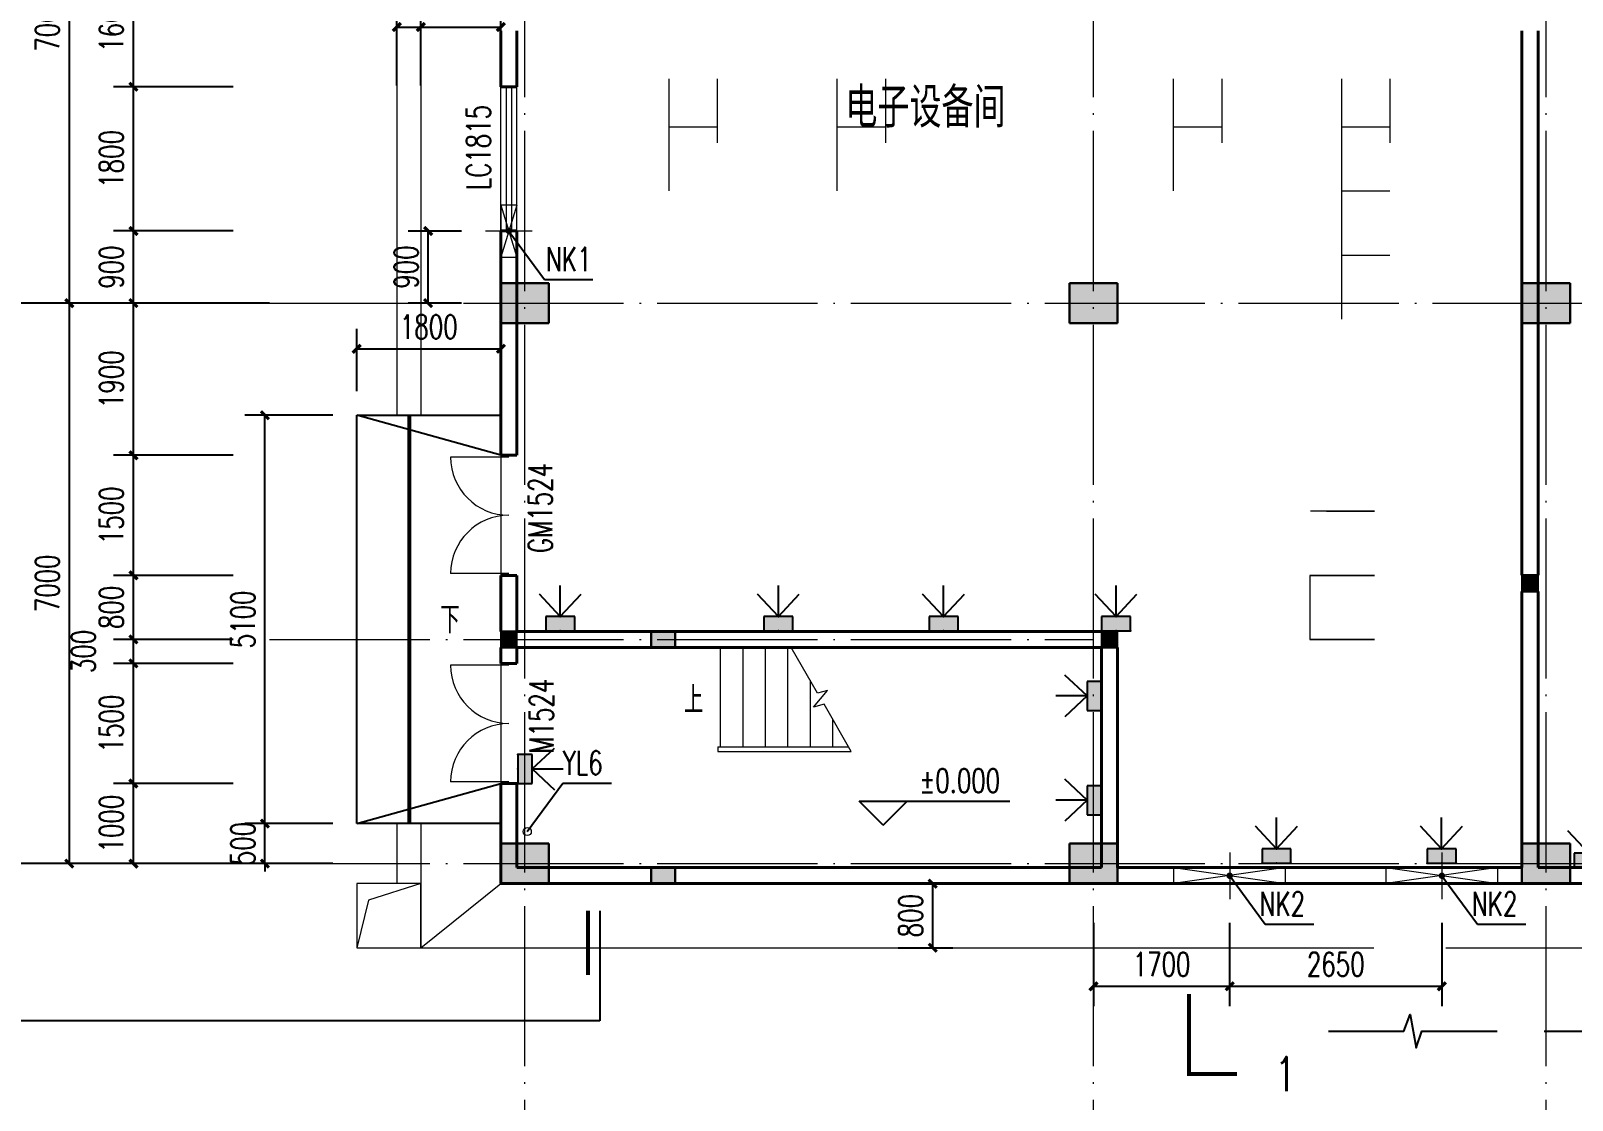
# Model space of a CAD drawing. Extents: x 238398 to 585159, y -66832 to 191977.
# Drawn here: x 384241 to 403487, y 44642 to 57996 of the extents above; entities that cross this region are included whole.
import ezdxf

# ---------------------------------------------------------------- set-up
doc = ezdxf.new("R2010")
doc.units = 0
doc.header["$LTSCALE"] = 1000
doc.header["$MEASUREMENT"] = 0
doc.linetypes.add('DASH', pattern=[0.35, 0.25, -0.1])
doc.linetypes.add('DOTE', pattern=[2.42, 2, -0.2, 0.02, -0.2])
doc.layers.get('0').update_dxf_attribs({"color": 8})
doc.layers.get('Defpoints').update_dxf_attribs({"color": 8})
for name, color, linetype in [('-人员定位', 6, 'Continuous'), ('AXIS', 8, 'Continuous'), ('DIM_ELEV', 8, 'Continuous'), ('DIM_IDEN', 8, 'Continuous'), ('DIM_LEAD', 8, 'Continuous'), ('DIM_SYMB', 8, 'Continuous'), ('GZZ', 8, 'Continuous'), ('PUB_DIM', 8, 'Continuous'), ('S_E_STAIR', 8, 'Continuous'), ('S_STAIR', 8, 'Continuous'), ('WINDOW_TEXT', 8, 'Continuous')]:
    doc.layers.add(name, color=color, linetype=linetype)
for name, color, linetype, lineweight in [('COLUMN', 8, 'Continuous', 30), ('DOTE', 8, 'DOTE', 13), ('PUB_HATCH', 8, 'Continuous', 5), ('PUB_TEXT', 8, 'Continuous', 20), ('STAIR', 8, 'Continuous', 18), ('WALL', 8, 'Continuous', 40), ('WINDOW', 8, 'Continuous', 18), ('暖通', 8, 'Continuous', 18), ('水', 8, 'Continuous', 18), ('设备层', 8, 'Continuous', 5)]:
    doc.layers.add(name, color=color, linetype=linetype, lineweight=lineweight)
doc.styles.add('_TCH_DIM', font='SIMPLEX', dxfattribs={"bigfont": 'GBCBIG'})
doc.styles.add('_TCH_DIM_T3', font='SIMPLEX', dxfattribs={"width": 0.705882, "bigfont": 'GBCBIG'})
doc.styles.add('_TCH_LABEL', font='geditxt.shx', dxfattribs={"bigfont": 'hztxt1.shx'})
doc.styles.add('_TCH_WINDOW', font='geditxt.shx', dxfattribs={"bigfont": 'hztxt1.shx'})
doc.styles.add('HZTXT', font='geditxt.shx', dxfattribs={"width": 0.8, "bigfont": 'hztxt1.shx'})
doc.dimstyles.new('_TCH_ARCH&&100', dxfattribs={"dimtxt": 297.5, "dimasz": 100, "dimexe": 250, "dimexo": 300, "dimgap": 126.25, "dimtad": 1, "dimdec": 0, "dimzin": 0, "dimdsep": 46, "dimtxsty": '_TCH_DIM_T3', "dimblk": 'ARCHTICK', "dimcen": 0.09, "dimazin": 2, "dimtfac": 1, "dimtdec": 0, "dimtix": 1, "dimtmove": 2, "dimatfit": 3, "dimfxl": 0, "dimtolj": 1, "dimtzin": 0, "dimarcsym": 0})

# ---------------------------------------------------------------- blocks, each defined once
blk = doc.blocks.new('_ArchTick')
at = {"color": 0, "linetype": 'ByBlock', "const_width": 0.4}
blk.add_lwpolyline([(-0.5, -0.5), (0.5, 0.5)], dxfattribs=at)
blk = doc.blocks.new('*D528')
at = {"layer": 'AXIS', "color": 0, "lineweight": -2}
for p, q in [((386922, 47596), (383672, 47596)), ((383922, 42096), (383922, 47596)), ((386922, 42096), (383672, 42096))]:
    blk.add_line(p, q, dxfattribs=at)
at = {"layer": 'Defpoints', "color": 0}
for p in [(383922, 47596), (387222, 47596), (387222, 42096)]:
    blk.add_point(p, dxfattribs=at)
at = {"layer": 'AXIS', "color": 0, "lineweight": -2, "xscale": 100, "yscale": 100, "zscale": 100}
for p, rotation in [((383922, 47596), 90), ((383922, 42096), 270)]:
    blk.add_blockref('_ArchTick', p, dxfattribs=dict(at, rotation=rotation))
at = {"layer": 'AXIS', "color": 0, "insert": (383647, 44846), "char_height": 297.5, "attachment_point": 5, "rotation": 90, "style": '_TCH_DIM_T3'}
blk.add_mtext('\\A1;5500', dxfattribs=at)
blk = doc.blocks.new('*D529')
at = {"layer": 'AXIS', "color": 0, "lineweight": -2}
for p, q in [((386922, 91096), (383672, 91096)), ((383922, 47596), (383922, 91096)), ((386922, 47596), (383672, 47596))]:
    blk.add_line(p, q, dxfattribs=at)
at = {"layer": 'Defpoints', "color": 0}
for p in [(383922, 91096), (387222, 91096), (387222, 47596)]:
    blk.add_point(p, dxfattribs=at)
at = {"layer": 'AXIS', "color": 0, "lineweight": -2, "xscale": 100, "yscale": 100, "zscale": 100}
for p, rotation in [((383922, 91096), 90), ((383922, 47596), 270)]:
    blk.add_blockref('_ArchTick', p, dxfattribs=dict(at, rotation=rotation))
at = {"layer": 'AXIS', "color": 0, "insert": (383647, 69346), "char_height": 297.5, "attachment_point": 5, "rotation": 90, "style": '_TCH_DIM_T3'}
blk.add_mtext('\\A1;43500', dxfattribs=at)
blk = doc.blocks.new('*D530')
at = {"layer": 'AXIS', "color": 0, "lineweight": -2}
for p, q in [((386922, 54596), (384472, 54596)), ((384722, 47596), (384722, 54596)), ((386922, 47596), (384472, 47596))]:
    blk.add_line(p, q, dxfattribs=at)
at = {"layer": 'Defpoints', "color": 0}
for p in [(384722, 54596), (387222, 54596), (387222, 47596)]:
    blk.add_point(p, dxfattribs=at)
at = {"layer": 'AXIS', "color": 0, "lineweight": -2, "xscale": 100, "yscale": 100, "zscale": 100}
for p, rotation in [((384722, 54596), 90), ((384722, 47596), 270)]:
    blk.add_blockref('_ArchTick', p, dxfattribs=dict(at, rotation=rotation))
at = {"layer": 'AXIS', "color": 0, "insert": (384447, 51096), "char_height": 297.5, "attachment_point": 5, "rotation": 90, "style": '_TCH_DIM_T3'}
blk.add_mtext('\\A1;7000', dxfattribs=at)
blk = doc.blocks.new('*D531')
at = {"layer": 'AXIS', "color": 0, "lineweight": -2}
for p, q in [((386922, 61596), (384472, 61596)), ((384722, 54596), (384722, 61596)), ((386922, 54596), (384472, 54596))]:
    blk.add_line(p, q, dxfattribs=at)
at = {"layer": 'Defpoints', "color": 0}
for p in [(384722, 61596), (387222, 61596), (387222, 54596)]:
    blk.add_point(p, dxfattribs=at)
at = {"layer": 'AXIS', "color": 0, "lineweight": -2, "xscale": 100, "yscale": 100, "zscale": 100}
for p, rotation in [((384722, 61596), 90), ((384722, 54596), 270)]:
    blk.add_blockref('_ArchTick', p, dxfattribs=dict(at, rotation=rotation))
at = {"layer": 'AXIS', "color": 0, "insert": (384447, 58096), "char_height": 297.5, "attachment_point": 5, "rotation": 90, "style": '_TCH_DIM_T3'}
blk.add_mtext('\\A1;7000', dxfattribs=at)
blk = doc.blocks.new('3asdfsadfdas')
at = {"layer": '设备层'}
for p, q in [((362521, 134442), (362521, 134642)), ((363121, 134642), (363121, 134442)), ((364621, 134442), (364621, 134642)), ((365221, 134642), (365221, 134442)), ((368821, 134442), (368821, 134642)), ((369421, 134642), (369421, 134442)), ((370921, 134442), (370921, 134642)), ((371521, 134642), (371521, 134442)), ((362521, 131242), (362521, 132042)), ((363121, 132042), (363121, 131242)), ((364621, 131242), (364621, 132042)), ((365221, 132042), (365221, 131242)), ((368821, 131242), (368821, 132042)), ((369421, 132042), (369421, 131242)), ((370921, 131242), (370921, 132042)), ((371521, 132042), (371521, 131242)), ((362521, 130642), (362521, 131442)), ((362521, 131442), (363121, 131442)), ((364621, 130642), (364621, 131442)), ((364621, 131442), (365221, 131442)), ((368821, 130642), (368821, 131442)), ((368821, 131442), (369421, 131442)), ((370921, 130642), (370921, 131442)), ((370921, 131442), (371521, 131442)), ((370921, 129842), (370921, 130642)), ((370921, 130642), (371521, 130642)), ((370921, 129042), (370921, 129842)), ((370921, 129842), (371521, 129842)), ((370729, 126642), (370529, 126642)), ((371329, 126642), (370729, 126642)), ((370729, 126642), (371329, 126642)), ((370729, 126642), (371329, 126642)), ((370729, 126642), (371329, 126642)), ((370721, 125842), (370521, 125842)), ((370521, 125842), (370521, 125042)), ((370529, 125842), (370729, 125842)), ((370729, 125842), (370529, 125842)), ((371321, 125842), (370721, 125842)), ((370721, 125842), (371321, 125842)), ((370721, 125842), (371321, 125842)), ((370721, 125842), (371321, 125842)), ((371329, 125842), (370729, 125842)), ((370729, 125842), (371329, 125842)), ((371329, 125842), (370729, 125842)), ((371329, 125842), (370729, 125842)), ((370729, 125842), (371329, 125842)), ((371329, 125842), (370729, 125842)), ((370729, 125842), (371329, 125842)), ((370729, 125842), (371329, 125842)), ((370729, 125842), (371329, 125842)), ((370521, 125042), (370721, 125042)), ((370721, 125042), (370521, 125042)), ((370529, 125042), (371329, 125042)), ((371321, 125042), (370721, 125042)), ((370721, 125042), (371321, 125042)), ((371321, 125042), (370721, 125042)), ((371321, 125042), (370721, 125042)), ((370721, 125042), (371321, 125042)), ((371321, 125042), (370721, 125042)), ((370721, 125042), (371321, 125042)), ((370721, 125042), (371321, 125042)), ((370721, 125042), (371321, 125042)), ((371329, 125042), (370729, 125042)), ((370729, 125042), (371329, 125042)), ((371329, 125042), (370729, 125042)), ((370729, 125042), (371329, 125042)), ((371329, 125042), (370729, 125042)), ((371329, 125042), (370729, 125042)), ((370729, 125042), (371329, 125042))]:
    blk.add_line(p, q, dxfattribs=at)
at = {"layer": '设备层', "linetype": 'DASH', "const_width": 0.001}
for points in [[(373921, 137544), (358094, 137544)], [(361321, 136744), (358094, 136744)], [(361321, 136747), (361321, 125544)], [(363421, 136644), (362221, 136644)], [(362221, 136644), (362221, 126444)], [(363421, 136644), (363421, 126444)], [(365521, 136644), (364321, 136644)], [(364321, 136644), (364321, 126444)], [(365521, 136644), (365521, 126444)], [(369521, 136644), (366421, 136644)], [(366421, 136644), (366421, 126444)], [(369521, 136244), (369521, 136644), (369521, 126444)], [(371721, 136644), (370421, 136644)], [(370421, 136244), (370421, 136644), (370421, 123544)], [(371721, 136244), (371721, 136644), (371721, 123544)], [(373921, 136644), (372621, 136644)], [(372621, 136244), (372621, 136644), (372621, 123544)], [(363421, 126444), (362221, 126444)], [(365521, 126444), (364321, 126444)], [(369521, 126444), (366421, 126444)], [(369521, 125544), (361321, 125544)], [(369521, 125544), (369521, 122642)], [(371721, 123544), (370421, 123544)], [(371321, 122644), (369511, 122644)]]:
    blk.add_lwpolyline(points, dxfattribs=at)
at = {"layer": '设备层', "const_width": 0.001}
for points in [[(362521, 136242), (363121, 136242), (363121, 135442), (362521, 135442)], [(364621, 136242), (365221, 136242), (365221, 135442), (364621, 135442)], [(370921, 136242), (371521, 136242), (371521, 135442), (370921, 135442)], [(362521, 135442), (363121, 135442), (363121, 134642), (362521, 134642)], [(364621, 135442), (365221, 135442), (365221, 134642), (364621, 134642)], [(366721, 135442), (367321, 135442), (367321, 134642), (366721, 134642)], [(368821, 135442), (369421, 135442), (369421, 134642), (368821, 134642)], [(370921, 135442), (371521, 135442), (371521, 134642), (370921, 134642)], [(362521, 134642), (363121, 134642), (363121, 133842), (362521, 133842)], [(364621, 134642), (365221, 134642), (365221, 133842), (364621, 133842)], [(366721, 134642), (367321, 134642), (367321, 133842), (366721, 133842)], [(368821, 134642), (369421, 134642), (369421, 133842), (368821, 133842)], [(370921, 134642), (371521, 134642), (371521, 133842), (370921, 133842)], [(362521, 133842), (363121, 133842), (363121, 133042), (362521, 133042)], [(364621, 133842), (365221, 133842), (365221, 133042), (364621, 133042)], [(366721, 133842), (367321, 133842), (367321, 133042), (366721, 133042)], [(368821, 133842), (369421, 133842), (369421, 133042), (368821, 133042)], [(370921, 133842), (371521, 133842), (371521, 133042), (370921, 133042)], [(362521, 133042), (363121, 133042), (363121, 132242), (362521, 132242)], [(364621, 133042), (365221, 133042), (365221, 132242), (364621, 132242)], [(366721, 133042), (367321, 133042), (367321, 132242), (366721, 132242)], [(368821, 133042), (369421, 133042), (369421, 132242), (368821, 132242)], [(370921, 133042), (371521, 133042), (371521, 132242), (370921, 132242)], [(362521, 132242), (363121, 132242), (363121, 131442), (362521, 131442)], [(364621, 132242), (365221, 132242), (365221, 131442), (364621, 131442)], [(366721, 132242), (367321, 132242), (367321, 131442), (366721, 131442)], [(368821, 132242), (369421, 132242), (369421, 131442), (368821, 131442)], [(370921, 132242), (371521, 132242), (371521, 131442), (370921, 131442)], [(362521, 131442), (363121, 131442), (363121, 130642), (362521, 130642)], [(364621, 131442), (365221, 131442), (365221, 130642), (364621, 130642)], [(366721, 131442), (367321, 131442), (367321, 130642), (366721, 130642)], [(368821, 131442), (369421, 131442), (369421, 130642), (368821, 130642)], [(370921, 131442), (371521, 131442), (371521, 130642), (370921, 130642)], [(362521, 130642), (363121, 130642), (363121, 129842), (362521, 129842)], [(364621, 130642), (365221, 130642), (365221, 129842), (364621, 129842)], [(366721, 130642), (367321, 130642), (367321, 129842), (366721, 129842)], [(368821, 130642), (369421, 130642), (369421, 129842), (368821, 129842)], [(370921, 130642), (371521, 130642), (371521, 129842), (370921, 129842)], [(362521, 129842), (363121, 129842), (363121, 129042), (362521, 129042)], [(364621, 129842), (365221, 129842), (365221, 129042), (364621, 129042)], [(370921, 129842), (371521, 129842), (371521, 129042), (370921, 129042)], [(362521, 129042), (363121, 129042), (363121, 128242), (362521, 128242)], [(364621, 129042), (365221, 129042), (365221, 128242), (364621, 128242)], [(370921, 129042), (371521, 129042), (371521, 128242), (370921, 128242)], [(362521, 128242), (363121, 128242), (363121, 127442), (362521, 127442)], [(364621, 128242), (365221, 128242), (365221, 127442), (364621, 127442)], [(370921, 128242), (371521, 128242), (371521, 127442), (370921, 127442)], [(362521, 127442), (363121, 127442), (363121, 126642), (362521, 126642)], [(364621, 127442), (365221, 127442), (365221, 126642), (364621, 126642)], [(370921, 127442), (371521, 127442), (371521, 126642), (370921, 126642)], [(370521, 126642), (371521, 126642), (371521, 125842), (370521, 125842)], [(370521, 125842), (371521, 125842), (371521, 125042), (370521, 125042)]]:
    blk.add_lwpolyline(points, close=True, dxfattribs=at)
for points in [[(363121, 136244), (363121, 126642)], [(365221, 136244), (365221, 126642)], [(371521, 136244), (371521, 125042)], [(367321, 135444), (367321, 129842)], [(369421, 135444), (369421, 129842)]]:
    blk.add_lwpolyline(points, dxfattribs=at)
blk = doc.blocks.new('43asdfasdfas')
at = {"layer": '设备层', "linetype": 'DASH', "const_width": 0.001}
for points in [[(248243, 173724), (249543, 173724)], [(246943, 170332), (246943, 172826)], [(247843, 172824), (249543, 172824)], [(247843, 170332), (247843, 172824)]]:
    blk.add_lwpolyline(points, dxfattribs=at)
blk = doc.blocks.new('*D650')
at = {"layer": 'Defpoints', "color": 0}
for p in [(444180, 55495), (444896, 55495), (444896, 54595)]:
    blk.add_point(p, dxfattribs=at)
at = {"layer": 'PUB_DIM', "color": 0, "lineweight": -2}
for p, q in [((444596, 55495), (443930, 55495)), ((444180, 54595), (444180, 55495)), ((444596, 54595), (443930, 54595))]:
    blk.add_line(p, q, dxfattribs=at)
at = {"layer": 'PUB_DIM', "color": 0, "lineweight": -2, "xscale": 100, "yscale": 100, "zscale": 100}
for p, rotation in [((444180, 55495), 90), ((444180, 54595), 270)]:
    blk.add_blockref('_ArchTick', p, dxfattribs=dict(at, rotation=rotation))
at = {"layer": 'PUB_DIM', "color": 0, "insert": (443905, 55045), "char_height": 297.5, "attachment_point": 5, "rotation": 90, "style": '_TCH_DIM_T3'}
blk.add_mtext('\\A1;900', dxfattribs=at)
blk = doc.blocks.new('*D653')
at = {"layer": 'Defpoints', "color": 0}
for p in [(454188, 47155), (456838, 47155), (456838, 46063)]:
    blk.add_point(p, dxfattribs=at)
at = {"layer": 'PUB_DIM', "color": 0, "lineweight": -2}
for p, q in [((454188, 46855), (454188, 45813)), ((456838, 46855), (456838, 45813)), ((454188, 46063), (456838, 46063))]:
    blk.add_line(p, q, dxfattribs=at)
at = {"layer": 'PUB_DIM', "color": 0, "lineweight": -2, "xscale": 100, "yscale": 100, "zscale": 100, "rotation": 180}
blk.add_blockref('_ArchTick', (454188, 46063), dxfattribs=at)
at = {"layer": 'PUB_DIM', "color": 0, "lineweight": -2, "xscale": 100, "yscale": 100, "zscale": 100}
blk.add_blockref('_ArchTick', (456838, 46063), dxfattribs=at)
at = {"layer": 'PUB_DIM', "color": 0, "insert": (455513, 46338), "char_height": 297.5, "attachment_point": 5, "style": '_TCH_DIM_T3'}
blk.add_mtext('\\A1;2650', dxfattribs=at)
blk = doc.blocks.new('*D654')
at = {"layer": 'Defpoints', "color": 0}
for p in [(452488, 47155), (454188, 47155), (454188, 46063)]:
    blk.add_point(p, dxfattribs=at)
at = {"layer": 'PUB_DIM', "color": 0, "lineweight": -2}
for p, q in [((452488, 46855), (452488, 45813)), ((454188, 46855), (454188, 45813)), ((452488, 46063), (454188, 46063))]:
    blk.add_line(p, q, dxfattribs=at)
at = {"layer": 'PUB_DIM', "color": 0, "lineweight": -2, "xscale": 100, "yscale": 100, "zscale": 100, "rotation": 180}
blk.add_blockref('_ArchTick', (452488, 46063), dxfattribs=at)
at = {"layer": 'PUB_DIM', "color": 0, "lineweight": -2, "xscale": 100, "yscale": 100, "zscale": 100}
blk.add_blockref('_ArchTick', (454188, 46063), dxfattribs=at)
at = {"layer": 'PUB_DIM', "color": 0, "insert": (453338, 46338), "char_height": 297.5, "attachment_point": 5, "style": '_TCH_DIM_T3'}
blk.add_mtext('\\A1;1700', dxfattribs=at)
blk = doc.blocks.new('*D137')
at = {"layer": 'Defpoints', "color": 0}
for p in [(387164, 53196), (388310, 53196), (388310, 48096)]:
    blk.add_point(p, dxfattribs=at)
at = {"layer": 'PUB_DIM', "color": 0, "lineweight": -2}
for p, q in [((388010, 53196), (386914, 53196)), ((387164, 48096), (387164, 53196)), ((388010, 48096), (386914, 48096))]:
    blk.add_line(p, q, dxfattribs=at)
at = {"layer": 'PUB_DIM', "color": 0, "lineweight": -2, "xscale": 100, "yscale": 100, "zscale": 100}
for p, rotation in [((387164, 53196), 90), ((387164, 48096), 270)]:
    blk.add_blockref('_ArchTick', p, dxfattribs=dict(at, rotation=rotation))
at = {"layer": 'PUB_DIM', "color": 0, "insert": (386889, 50646), "char_height": 297.5, "attachment_point": 5, "rotation": 90, "style": '_TCH_DIM_T3'}
blk.add_mtext('\\A1;5100', dxfattribs=at)
blk = doc.blocks.new('*D138')
at = {"layer": 'Defpoints', "color": 0}
for p in [(387164, 48096), (388310, 48096), (388310, 47596)]:
    blk.add_point(p, dxfattribs=at)
at = {"layer": 'PUB_DIM', "color": 0, "lineweight": -2}
for p, q in [((387164, 48096), (387164, 48196)), ((388010, 48096), (386914, 48096)), ((387164, 47596), (387164, 48096)), ((388010, 47596), (386914, 47596)), ((387164, 47596), (387164, 47496))]:
    blk.add_line(p, q, dxfattribs=at)
at = {"layer": 'PUB_DIM', "color": 0, "lineweight": -2, "xscale": 100, "yscale": 100, "zscale": 100}
for p, rotation in [((387164, 48096), 270), ((387164, 47596), 90)]:
    blk.add_blockref('_ArchTick', p, dxfattribs=dict(at, rotation=rotation))
at = {"layer": 'PUB_DIM', "color": 0, "insert": (386889, 47846), "char_height": 297.5, "attachment_point": 5, "rotation": 90, "style": '_TCH_DIM_T3'}
blk.add_mtext('\\A1;500', dxfattribs=at)
blk = doc.blocks.new('*D163')
at = {"layer": 'Defpoints', "color": 0}
for p in [(390110, 54025), (388310, 53196), (390110, 53196)]:
    blk.add_point(p, dxfattribs=at)
at = {"layer": 'PUB_DIM', "color": 0, "lineweight": -2}
for p, q in [((388310, 53496), (388310, 54275)), ((390110, 53496), (390110, 54275)), ((388310, 54025), (390110, 54025))]:
    blk.add_line(p, q, dxfattribs=at)
at = {"layer": 'PUB_DIM', "color": 0, "lineweight": -2, "xscale": 100, "yscale": 100, "zscale": 100, "rotation": 180}
blk.add_blockref('_ArchTick', (388310, 54025), dxfattribs=at)
at = {"layer": 'PUB_DIM', "color": 0, "lineweight": -2, "xscale": 100, "yscale": 100, "zscale": 100}
blk.add_blockref('_ArchTick', (390110, 54025), dxfattribs=at)
at = {"layer": 'PUB_DIM', "color": 0, "insert": (389210, 54300), "char_height": 297.5, "attachment_point": 5, "style": '_TCH_DIM_T3'}
blk.add_mtext('\\A1;1800', dxfattribs=at)
blk = doc.blocks.new('*D367')
at = {"layer": 'Defpoints', "color": 0}
for p in [(394772, 47346), (395502, 47346), (394772, 46546)]:
    blk.add_point(p, dxfattribs=at)
at = {"layer": 'PUB_DIM', "color": 0, "lineweight": -2}
for p, q in [((395072, 47346), (395752, 47346)), ((395502, 46546), (395502, 47346)), ((395072, 46546), (395752, 46546))]:
    blk.add_line(p, q, dxfattribs=at)
at = {"layer": 'PUB_DIM', "color": 0, "lineweight": -2, "xscale": 100, "yscale": 100, "zscale": 100}
for p, rotation in [((395502, 47346), 90), ((395502, 46546), 270)]:
    blk.add_blockref('_ArchTick', p, dxfattribs=dict(at, rotation=rotation))
at = {"layer": 'PUB_DIM', "color": 0, "insert": (395227, 46946), "char_height": 297.5, "attachment_point": 5, "rotation": 90, "style": '_TCH_DIM_T3'}
blk.add_mtext('\\A1;800', dxfattribs=at)
blk = doc.blocks.new('*D401')
at = {"layer": 'Defpoints', "color": 0}
for p in [(389110, 58044), (388810, 57015), (389110, 57015)]:
    blk.add_point(p, dxfattribs=at)
at = {"layer": 'PUB_DIM', "color": 0, "lineweight": -2}
for p, q in [((388810, 57315), (388810, 58294)), ((389110, 57315), (389110, 58294)), ((388810, 58044), (389110, 58044))]:
    blk.add_line(p, q, dxfattribs=at)
at = {"layer": 'PUB_DIM', "color": 0, "lineweight": -2, "xscale": 100, "yscale": 100, "zscale": 100, "rotation": 180}
blk.add_blockref('_ArchTick', (388810, 58044), dxfattribs=at)
at = {"layer": 'PUB_DIM', "color": 0, "lineweight": -2, "xscale": 100, "yscale": 100, "zscale": 100}
blk.add_blockref('_ArchTick', (389110, 58044), dxfattribs=at)
at = {"layer": 'PUB_DIM', "color": 0, "insert": (388395, 58319), "char_height": 297.5, "attachment_point": 5, "style": '_TCH_DIM_T3'}
blk.add_mtext('\\A1;300', dxfattribs=at)
blk = doc.blocks.new('*D402')
at = {"layer": 'Defpoints', "color": 0}
for p in [(390110, 58044), (389110, 57015), (390110, 57015)]:
    blk.add_point(p, dxfattribs=at)
at = {"layer": 'PUB_DIM', "color": 0, "lineweight": -2}
for p, q in [((389110, 57315), (389110, 58294)), ((390110, 57315), (390110, 58294)), ((389110, 58044), (390110, 58044))]:
    blk.add_line(p, q, dxfattribs=at)
at = {"layer": 'PUB_DIM', "color": 0, "lineweight": -2, "xscale": 100, "yscale": 100, "zscale": 100, "rotation": 180}
blk.add_blockref('_ArchTick', (389110, 58044), dxfattribs=at)
at = {"layer": 'PUB_DIM', "color": 0, "lineweight": -2, "xscale": 100, "yscale": 100, "zscale": 100}
blk.add_blockref('_ArchTick', (390110, 58044), dxfattribs=at)
at = {"layer": 'PUB_DIM', "color": 0, "insert": (389610, 58319), "char_height": 297.5, "attachment_point": 5, "style": '_TCH_DIM_T3'}
blk.add_mtext('\\A1;1000', dxfattribs=at)
blk = doc.blocks.new('*D414')
at = {"layer": 'Defpoints', "color": 0}
for p in [(385522, 48596), (387067, 48596), (387067, 47596)]:
    blk.add_point(p, dxfattribs=at)
at = {"layer": 'PUB_DIM', "color": 0, "lineweight": -2}
for p, q in [((386767, 48596), (385272, 48596)), ((385522, 47596), (385522, 48596)), ((386767, 47596), (385272, 47596))]:
    blk.add_line(p, q, dxfattribs=at)
at = {"layer": 'PUB_DIM', "color": 0, "lineweight": -2, "xscale": 100, "yscale": 100, "zscale": 100}
for p, rotation in [((385522, 48596), 90), ((385522, 47596), 270)]:
    blk.add_blockref('_ArchTick', p, dxfattribs=dict(at, rotation=rotation))
at = {"layer": 'PUB_DIM', "color": 0, "insert": (385247, 48096), "char_height": 297.5, "attachment_point": 5, "rotation": 90, "style": '_TCH_DIM_T3'}
blk.add_mtext('\\A1;1000', dxfattribs=at)
blk = doc.blocks.new('*D415')
at = {"layer": 'Defpoints', "color": 0}
for p in [(385522, 50096), (387067, 50096), (387067, 48596)]:
    blk.add_point(p, dxfattribs=at)
at = {"layer": 'PUB_DIM', "color": 0, "lineweight": -2}
for p, q in [((386767, 50096), (385272, 50096)), ((385522, 48596), (385522, 50096)), ((386767, 48596), (385272, 48596))]:
    blk.add_line(p, q, dxfattribs=at)
at = {"layer": 'PUB_DIM', "color": 0, "lineweight": -2, "xscale": 100, "yscale": 100, "zscale": 100}
for p, rotation in [((385522, 50096), 90), ((385522, 48596), 270)]:
    blk.add_blockref('_ArchTick', p, dxfattribs=dict(at, rotation=rotation))
at = {"layer": 'PUB_DIM', "color": 0, "insert": (385247, 49346), "char_height": 297.5, "attachment_point": 5, "rotation": 90, "style": '_TCH_DIM_T3'}
blk.add_mtext('\\A1;1500', dxfattribs=at)
blk = doc.blocks.new('*D416')
at = {"layer": 'Defpoints', "color": 0}
for p in [(385522, 50396), (387067, 50396), (387067, 50096)]:
    blk.add_point(p, dxfattribs=at)
at = {"layer": 'PUB_DIM', "color": 0, "lineweight": -2}
for p, q in [((386767, 50396), (385272, 50396)), ((385522, 50096), (385522, 50396)), ((386767, 50096), (385272, 50096))]:
    blk.add_line(p, q, dxfattribs=at)
at = {"layer": 'PUB_DIM', "color": 0, "lineweight": -2, "xscale": 100, "yscale": 100, "zscale": 100}
for p, rotation in [((385522, 50396), 90), ((385522, 50096), 270)]:
    blk.add_blockref('_ArchTick', p, dxfattribs=dict(at, rotation=rotation))
at = {"layer": 'PUB_DIM', "color": 0, "insert": (384897, 50246), "char_height": 297.5, "attachment_point": 5, "rotation": 90, "style": '_TCH_DIM_T3'}
blk.add_mtext('\\A1;300', dxfattribs=at)
blk = doc.blocks.new('*D417')
at = {"layer": 'Defpoints', "color": 0}
for p in [(385522, 51196), (387067, 51196), (387067, 50396)]:
    blk.add_point(p, dxfattribs=at)
at = {"layer": 'PUB_DIM', "color": 0, "lineweight": -2}
for p, q in [((386767, 51196), (385272, 51196)), ((385522, 50396), (385522, 51196)), ((386767, 50396), (385272, 50396))]:
    blk.add_line(p, q, dxfattribs=at)
at = {"layer": 'PUB_DIM', "color": 0, "lineweight": -2, "xscale": 100, "yscale": 100, "zscale": 100}
for p, rotation in [((385522, 51196), 90), ((385522, 50396), 270)]:
    blk.add_blockref('_ArchTick', p, dxfattribs=dict(at, rotation=rotation))
at = {"layer": 'PUB_DIM', "color": 0, "insert": (385247, 50796), "char_height": 297.5, "attachment_point": 5, "rotation": 90, "style": '_TCH_DIM_T3'}
blk.add_mtext('\\A1;800', dxfattribs=at)
blk = doc.blocks.new('*D418')
at = {"layer": 'Defpoints', "color": 0}
for p in [(385522, 52696), (387067, 52696), (387067, 51196)]:
    blk.add_point(p, dxfattribs=at)
at = {"layer": 'PUB_DIM', "color": 0, "lineweight": -2}
for p, q in [((386767, 52696), (385272, 52696)), ((385522, 51196), (385522, 52696)), ((386767, 51196), (385272, 51196))]:
    blk.add_line(p, q, dxfattribs=at)
at = {"layer": 'PUB_DIM', "color": 0, "lineweight": -2, "xscale": 100, "yscale": 100, "zscale": 100}
for p, rotation in [((385522, 52696), 90), ((385522, 51196), 270)]:
    blk.add_blockref('_ArchTick', p, dxfattribs=dict(at, rotation=rotation))
at = {"layer": 'PUB_DIM', "color": 0, "insert": (385247, 51946), "char_height": 297.5, "attachment_point": 5, "rotation": 90, "style": '_TCH_DIM_T3'}
blk.add_mtext('\\A1;1500', dxfattribs=at)
blk = doc.blocks.new('*D419')
at = {"layer": 'Defpoints', "color": 0}
for p in [(385522, 54596), (387067, 54596), (387067, 52696)]:
    blk.add_point(p, dxfattribs=at)
at = {"layer": 'PUB_DIM', "color": 0, "lineweight": -2}
for p, q in [((386767, 54596), (385272, 54596)), ((385522, 52696), (385522, 54596)), ((386767, 52696), (385272, 52696))]:
    blk.add_line(p, q, dxfattribs=at)
at = {"layer": 'PUB_DIM', "color": 0, "lineweight": -2, "xscale": 100, "yscale": 100, "zscale": 100}
for p, rotation in [((385522, 54596), 90), ((385522, 52696), 270)]:
    blk.add_blockref('_ArchTick', p, dxfattribs=dict(at, rotation=rotation))
at = {"layer": 'PUB_DIM', "color": 0, "insert": (385247, 53646), "char_height": 297.5, "attachment_point": 5, "rotation": 90, "style": '_TCH_DIM_T3'}
blk.add_mtext('\\A1;1900', dxfattribs=at)
blk = doc.blocks.new('*D420')
at = {"layer": 'Defpoints', "color": 0}
for p in [(385522, 55497), (387067, 55497), (387067, 54596)]:
    blk.add_point(p, dxfattribs=at)
at = {"layer": 'PUB_DIM', "color": 0, "lineweight": -2}
for p, q in [((386767, 55497), (385272, 55497)), ((385522, 54596), (385522, 55497)), ((386767, 54596), (385272, 54596))]:
    blk.add_line(p, q, dxfattribs=at)
at = {"layer": 'PUB_DIM', "color": 0, "lineweight": -2, "xscale": 100, "yscale": 100, "zscale": 100}
for p, rotation in [((385522, 55497), 90), ((385522, 54596), 270)]:
    blk.add_blockref('_ArchTick', p, dxfattribs=dict(at, rotation=rotation))
at = {"layer": 'PUB_DIM', "color": 0, "insert": (385247, 55046), "char_height": 297.5, "attachment_point": 5, "rotation": 90, "style": '_TCH_DIM_T3'}
blk.add_mtext('\\A1;900', dxfattribs=at)
blk = doc.blocks.new('*D421')
at = {"layer": 'Defpoints', "color": 0}
for p in [(385522, 57297), (387067, 57297), (387067, 55497)]:
    blk.add_point(p, dxfattribs=at)
at = {"layer": 'PUB_DIM', "color": 0, "lineweight": -2}
for p, q in [((386767, 57297), (385272, 57297)), ((385522, 55497), (385522, 57297)), ((386767, 55497), (385272, 55497))]:
    blk.add_line(p, q, dxfattribs=at)
at = {"layer": 'PUB_DIM', "color": 0, "lineweight": -2, "xscale": 100, "yscale": 100, "zscale": 100}
for p, rotation in [((385522, 57297), 90), ((385522, 55497), 270)]:
    blk.add_blockref('_ArchTick', p, dxfattribs=dict(at, rotation=rotation))
at = {"layer": 'PUB_DIM', "color": 0, "insert": (385247, 56397), "char_height": 297.5, "attachment_point": 5, "rotation": 90, "style": '_TCH_DIM_T3'}
blk.add_mtext('\\A1;1800', dxfattribs=at)
blk = doc.blocks.new('*D422')
at = {"layer": 'Defpoints', "color": 0}
for p in [(385522, 58896), (387067, 58896), (387067, 57297)]:
    blk.add_point(p, dxfattribs=at)
at = {"layer": 'PUB_DIM', "color": 0, "lineweight": -2}
for p, q in [((386767, 58896), (385272, 58896)), ((385522, 57297), (385522, 58896)), ((386767, 57297), (385272, 57297))]:
    blk.add_line(p, q, dxfattribs=at)
at = {"layer": 'PUB_DIM', "color": 0, "lineweight": -2, "xscale": 100, "yscale": 100, "zscale": 100}
for p, rotation in [((385522, 58896), 90), ((385522, 57297), 270)]:
    blk.add_blockref('_ArchTick', p, dxfattribs=dict(at, rotation=rotation))
at = {"layer": 'PUB_DIM', "color": 0, "insert": (385247, 58096), "char_height": 297.5, "attachment_point": 5, "rotation": 90, "style": '_TCH_DIM_T3'}
blk.add_mtext('\\A1;1600', dxfattribs=at)
blk = doc.blocks.new('$DorLib2D$00000004')
for p, q in [((-0.485, 0), (-0.485, 0.485)), ((0.485, 0), (0.485, 0.485))]:
    blk.add_line(p, q)
at = {"lineweight": 13}
for centre, start, end in [((-0.485, 0), 0, 90), ((0.485, 0), 90, 180)]:
    blk.add_arc(centre, 0.485, start, end, dxfattribs=at)
blk = doc.blocks.new('$TCHSYS$WIN2D')
for p, q in [((-0.5, 0.5), (0.5, 0.5)), ((0.5, 0.167), (-0.5, 0.167)), ((0.5, -0.167), (-0.5, -0.167)), ((-0.5, -0.5), (0.5, -0.5))]:
    blk.add_line(p, q)
blk = doc.blocks.new('_FZH')
blk.add_lwpolyline([(-0.5, -0.5), (0.5, -0.5), (0.5, 0.5), (-0.5, 0.5)], close=True)
at = {"layer": 'PUB_HATCH'}
blk.add_solid([(-0.5, -0.5), (0.5, -0.5), (-0.5, 0.5), (0.5, 0.5)], dxfattribs=at)
blk = doc.blocks.new('定位基站')
at = {"layer": '-人员定位', "ltscale": 0.01}
h = blk.add_hatch(color=256, dxfattribs=at)
h.dxf.hatch_style = 1
h.paths.add_polyline_path([(406524, 477798), (406524, 477617), (406162, 477617), (406162, 477798)])
at = {"layer": '-人员定位', "color": 6}
for p, q in [((406343, 477798), (406082, 478077)), ((406343, 477798), (406343, 478186)), ((406343, 477798), (406604, 478077)), ((406343, 477995), (406343, 477995)), ((406162, 477798), (406524, 477798)), ((406162, 477617), (406162, 477798)), ((406524, 477798), (406524, 477617)), ((406524, 477617), (406162, 477617))]:
    blk.add_line(p, q, dxfattribs=at)
for p in [(406343, 477798), (406162, 477617), (406343, 477617), (406524, 477617)]:
    blk.add_point(p, dxfattribs=at)
blk = doc.blocks.new('zw1')
at = {"layer": 'PUB_HATCH'}
for points in [[(390710.3, 54346.1), (390710.3, 54846.1), (390110.3, 54846.1), (390110.3, 54346.1)], [(397810.3, 54346.1), (397810.3, 54846.1), (397210.3, 54846.1), (397210.3, 54346.1)], [(403460.3, 54346.1), (403460.3, 54846.1), (402860.3, 54846.1), (402860.3, 54346.1)], [(391985.3, 50296.1), (392285.3, 50296.1), (392285.3, 50496.1), (391985.3, 50496.1)], [(390710.3, 47346.1), (390710.3, 47846.1), (390110.3, 47846.1), (390110.3, 47346.1)], [(397810.3, 47346.1), (397810.3, 47846.1), (397210.3, 47846.1), (397210.3, 47346.1)], [(403460.3, 47346.1), (403460.3, 47846.1), (402860.3, 47846.1), (402860.3, 47346.1)], [(391985.3, 47346.1), (392285.3, 47346.1), (392285.3, 47546.1), (391985.3, 47546.1)]]:
    blk.add_hatch(color=256, dxfattribs=at).paths.add_polyline_path(points)
at = {"layer": 'AXIS'}
for p, q in [((387221.9, 54596.1), (383221.9, 54596.1)), ((387221.9, 47596.1), (383221.9, 47596.1))]:
    blk.add_line(p, q, dxfattribs=at)
at = {"layer": 'COLUMN'}
for p, q in [((390710.3, 54846.1), (390110.3, 54846.1)), ((390110.3, 54846.1), (390110.3, 54346.1)), ((390710.3, 54346.1), (390710.3, 54846.1)), ((397810.3, 54846.1), (397210.3, 54846.1)), ((397210.3, 54846.1), (397210.3, 54346.1)), ((397810.3, 54346.1), (397810.3, 54846.1)), ((403460.3, 54846.1), (402860.3, 54846.1)), ((402860.3, 54846.1), (402860.3, 54346.1)), ((403460.3, 54346.1), (403460.3, 54846.1)), ((390110.3, 54346.1), (390710.3, 54346.1)), ((397210.3, 54346.1), (397810.3, 54346.1)), ((402860.3, 54346.1), (403460.3, 54346.1)), ((392285.3, 50496.1), (391985.3, 50496.1)), ((391985.3, 50496.1), (391985.3, 50296.1)), ((392285.3, 50296.1), (392285.3, 50496.1)), ((391985.3, 50296.1), (392285.3, 50296.1)), ((390710.3, 47846.1), (390110.3, 47846.1)), ((390110.3, 47846.1), (390110.3, 47346.1)), ((390710.3, 47346.1), (390710.3, 47846.1)), ((397810.3, 47846.1), (397210.3, 47846.1)), ((397210.3, 47846.1), (397210.3, 47346.1)), ((397810.3, 47346.1), (397810.3, 47846.1)), ((403460.3, 47846.1), (402860.3, 47846.1)), ((402860.3, 47846.1), (402860.3, 47346.1)), ((403460.3, 47346.1), (403460.3, 47846.1)), ((392285.3, 47546.1), (391985.3, 47546.1)), ((391985.3, 47546.1), (391985.3, 47346.1)), ((392285.3, 47346.1), (392285.3, 47546.1)), ((390110.3, 47346.1), (390710.3, 47346.1)), ((391985.3, 47346.1), (392285.3, 47346.1)), ((397210.3, 47346.1), (397810.3, 47346.1)), ((402860.3, 47346.1), (403460.3, 47346.1))]:
    blk.add_line(p, q, dxfattribs=at)
at = {"layer": 'DOTE'}
for p, q in [((387221.9, 54596.1), (416127.9, 54596.1)), ((387221.9, 47596.1), (416127.9, 47596.1))]:
    blk.add_line(p, q, dxfattribs=at)
for points in [[(390410.3, 42646.1), (390410.3, 94439.3)], [(397510.3, 42646.1), (397510.3, 94439.3)], [(403160.3, 42646.1), (403160.3, 94439.3)]]:
    blk.add_lwpolyline(points, dxfattribs=at)
at = {"layer": 'AXIS'}
for p1, p2, distance, picture, middle in [((387221.9, 47596.1), (387221.9, 91096.1), 3300, '*D529', (383646.9, 69346.1)), ((387221.9, 54596.1), (387221.9, 61596.1), 2500, '*D531', (384446.9, 58096.1)), ((387221.9, 47596.1), (387221.9, 54596.1), 2500, '*D530', (384446.9, 51096.1)), ((387221.9, 42096.1), (387221.9, 47596.1), 3300, '*D528', (383646.9, 44846.1))]:
    dim = blk.add_aligned_dim(p1=p1, p2=p2, distance=distance, dimstyle='_TCH_ARCH&&100', dxfattribs=at)
    dim.commit()
    dim.dimension.update_dxf_attribs({"geometry": picture, "text_midpoint": middle})
blk = doc.blocks.new('321SDAFASDFDSA')
at = {"layer": 'DOTE'}
for points in [[(445480.6, 55495.1), (444896.1, 55495.1)], [(454188.3, 47735.5), (454188.3, 47151)], [(456838.3, 47735.5), (456838.3, 47151)]]:
    blk.add_lwpolyline(points, dxfattribs=at)
at = {"layer": '暖通'}
for points in [[(445088.3, 55820.1), (445088.3, 55170.1), (445288.3, 55170.1), (445288.3, 55820.1)], [(453486.2, 47345.1), (454886.2, 47345.1), (454886.2, 47545.1), (453486.2, 47545.1)], [(456136.2, 47345.1), (457536.2, 47345.1), (457536.2, 47545.1), (456136.2, 47545.1)]]:
    blk.add_lwpolyline(points, close=True, dxfattribs=at)
for points in [[(445088.3, 55820.1), (445288.3, 55170.1)], [(445288.3, 55820.1), (445088.3, 55170.1)], [(453486.2, 47545.1), (454886.2, 47345.1)], [(454886.2, 47545.1), (453486.2, 47345.1)], [(456136.2, 47545.1), (457536.2, 47345.1)], [(457536.2, 47545.1), (456136.2, 47345.1)]]:
    blk.add_lwpolyline(points, dxfattribs=at)
at = {"layer": 'PUB_DIM'}
for p1, p2, distance, picture, middle in [((444896.1, 54595.1), (444896.1, 55495.1), 716.2, '*D650', (443904.9, 55045.1)), ((452488.3, 47154.6), (454188.3, 47154.6), -1091.6, '*D654', (453338.3, 46338)), ((454188.3, 47154.6), (456838.3, 47154.6), -1091.6, '*D653', (455513.3, 46338))]:
    dim = blk.add_aligned_dim(p1=p1, p2=p2, distance=distance, dimstyle='_TCH_ARCH&&100', dxfattribs=at)
    dim.commit()
    dim.dimension.update_dxf_attribs({"geometry": picture, "text_midpoint": middle})

msp = doc.modelspace()

# ---------------------------------------------------------------- linework, layer by layer
at = {"layer": 'DIM_ELEV'}
for p, q in [((394885.3, 48078.1), (394585.3, 48378.1)), ((394585.3, 48378.1), (396466.4, 48378.1)), ((394885.3, 48078.1), (395185.3, 48378.1))]:
    msp.add_line(p, q, dxfattribs=at)
at = {"layer": 'DIM_IDEN'}
for p, q in [((391346, 47007.7), (391346, 45633.7)), ((391346, 45633.7), (379910.5, 45633.7))]:
    msp.add_line(p, q, dxfattribs=at)
at = {"layer": 'DIM_IDEN', "const_width": 50}
msp.add_lwpolyline([(391196, 47007.7), (391196, 46205.9)], dxfattribs=at)
at = {"layer": 'DIM_LEAD'}
for p, q in [((390210.3, 55496.1), (390653.7, 54891.2)), ((390653.7, 54891.2), (391259.7, 54891.2)), ((390440.3, 47996.1), (390883.7, 48601.1)), ((390883.7, 48601.1), (391489.7, 48601.1)), ((399210.3, 47444.3), (399653.7, 46839.4)), ((401860.3, 47444.3), (402303.7, 46839.4)), ((399653.7, 46839.4), (400259.7, 46839.4)), ((402303.7, 46839.4), (402909.7, 46839.4))]:
    msp.add_line(p, q, dxfattribs=at)
at = {"layer": 'DIM_LEAD', "const_width": 40}
for points in [[(390198.5, 55512.3, 1), (390222.2, 55480, 1)], [(399198.5, 47460.5, 1), (399222.2, 47428.2, 1)], [(401848.5, 47460.5, 1), (401872.2, 47428.2, 1)]]:
    msp.add_lwpolyline(points, format="xyb", close=True, dxfattribs=at)
at = {"layer": 'DIM_SYMB'}
for points in [[(389250.1, 50646.1, 0, 0, 0), (388610.3, 50646.1, 80, 0, 0), (388310.3, 50646.1, 0, 0, 0)], [(392710.3, 49646.1, 0, 0, 0), (393670.3, 49646.1, 80, 0, 0), (393970.3, 49646.1, 0, 0, 0)]]:
    msp.add_lwpolyline(points, format="xyseb", dxfattribs=at)
at = {"layer": 'DIM_SYMB', "const_width": 50}
msp.add_lwpolyline([(398702.7, 45968.8), (398702.7, 44968.8), (399302.7, 44968.8)], dxfattribs=at)
at = {"layer": 'DIM_SYMB'}
for points in [[(400445.9, 45503.9), (401386.5, 45503.9), (401462.9, 45713.9), (401537, 45293.9), (401611.5, 45503.9), (402552.1, 45503.9)], [(403139.3, 45503.9), (404080, 45503.9), (404156.4, 45713.9), (404230.4, 45293.9), (404305, 45503.9), (405245.6, 45503.9)]]:
    msp.add_lwpolyline(points, dxfattribs=at)
at = {"layer": 'DOTE', "color": 149}
msp.add_line((387221.9, 50396.1), (397510.3, 50396.1), dxfattribs=at)
at = {"layer": 'S_E_STAIR'}
msp.add_line((390110.3, 47346.1), (413810.3, 47346.1), dxfattribs=at)
at = {"layer": 'S_STAIR'}
for p, q in [((388310.3, 48096.1), (388310.3, 53196.1)), ((388310.3, 53196.1), (390110.3, 53196.1)), ((390110.3, 52696.1), (388310.3, 53196.1)), ((388310.3, 48096.1), (390110.3, 48596.1)), ((390110.3, 48096.1), (388310.3, 48096.1))]:
    msp.add_line(p, q, dxfattribs=at)
at = {"layer": 'STAIR'}
for p, q in [((392850.3, 50296.1), (393735.1, 50296.1)), ((392850.3, 50296.1), (392850.3, 49056.1)), ((393130.3, 50296.1), (393130.3, 49056.1)), ((393410.3, 50296.1), (393410.3, 49056.1)), ((393690.3, 50296.1), (393690.3, 49056.1)), ((394065.4, 49723.9), (393735.1, 50296.1)), ((393970.3, 49888.6), (393970.3, 49056.1)), ((394014.9, 49550.7), (394187.8, 49756.7)), ((394187.8, 49756.7), (394065.4, 49723.9)), ((394145.3, 49585.6), (394014.9, 49550.7)), ((394485.6, 48996.1), (394145.3, 49585.6)), ((394250.3, 49403.7), (394250.3, 49056.1)), ((392820.3, 49056.1), (394451, 49056.1)), ((392820.3, 49056.1), (392820.3, 48996.1)), ((392820.3, 48996.1), (394485.6, 48996.1)), ((392850.3, 48996.1), (394485.6, 48996.1))]:
    msp.add_line(p, q, dxfattribs=at)
at = {"layer": 'WALL'}
for p, q in [((390110.3, 57996.4), (390110.3, 57296.6)), ((390310.3, 57296.6), (390310.3, 57996.4)), ((402860.3, 51196.4), (402860.3, 57996.4)), ((403060.3, 51196.4), (403060.3, 57996.4)), ((390110.3, 57296.6), (390310.3, 57296.6)), ((390310.3, 55496.6), (390110.3, 55496.6)), ((390110.3, 55496.6), (390110.3, 52696.1)), ((390310.3, 52696.1), (390310.3, 55496.6)), ((390110.3, 52696.1), (390310.3, 52696.1)), ((390310.3, 51196.1), (390110.3, 51196.1)), ((390110.3, 51196.1), (390110.3, 50496.1)), ((390310.3, 50496.1), (390310.3, 51196.1)), ((402860.3, 47546.1), (402860.3, 50996.4)), ((403060.3, 47546.1), (403060.3, 50996.4)), ((390310.3, 50496.1), (397610.3, 50496.1)), ((390110.3, 50296.1), (390110.3, 50096.1)), ((390310.3, 50296.1), (397610.3, 50296.1)), ((390310.3, 50096.1), (390310.3, 50296.1)), ((397610.3, 47546.1), (397610.3, 50296.1)), ((397810.3, 47546.1), (397810.3, 50296.1)), ((390110.3, 50096.1), (390310.3, 50096.1)), ((390310.3, 48596.1), (390110.3, 48596.1)), ((390110.3, 48596.1), (390110.3, 47346.1)), ((390310.3, 47546.1), (390310.3, 48596.1)), ((397610.3, 47546.1), (390310.3, 47546.1)), ((402860.3, 47546.1), (397810.3, 47546.1)), ((406560.3, 47546.1), (403060.3, 47546.1)), ((397710.3, 47346.1), (390110.3, 47346.1)), ((402960.3, 47346.1), (397710.3, 47346.1)), ((406560.3, 47346.1), (402960.3, 47346.1))]:
    msp.add_line(p, q, dxfattribs=at)
at = {"layer": 'WINDOW'}
for points in [[(390110.3, 52696.1), (390110.3, 51196.1)], [(390110.3, 50096.1), (390110.3, 48596.1)]]:
    msp.add_lwpolyline(points, dxfattribs=at)
at = {"layer": '水'}
for p, q in [((389110.3, 48096.1), (389110.3, 46546.1)), ((389110.3, 46546.1), (390110.3, 47346.1)), ((389110.3, 46546.1), (401010.3, 46546.1)), ((401910.3, 46546.1), (403610.3, 46546.1))]:
    msp.add_line(p, q, dxfattribs=at)
for points in [[(388810.3, 63296.1), (388810.3, 53196.1)], [(389110.3, 63296.1), (389110.3, 53196.1)], [(388810.3, 48096.1), (388810.3, 47346.1)], [(389110.3, 47346.1), (388456.3, 47141.5), (388310.3, 46546.1)]]:
    msp.add_lwpolyline(points, dxfattribs=at)
at = {"layer": '水', "linetype": 'DASH', "const_width": 50}
msp.add_lwpolyline([(388965.3, 53196.1), (388965.3, 48096.1)], dxfattribs=at)
at = {"layer": '水'}
msp.add_lwpolyline([(388310.3, 46546.1), (389110.3, 46546.1), (389110.3, 47346.1), (388310.3, 47346.1)], close=True, dxfattribs=at)
msp.add_circle((390440.3, 47996.1), 50, dxfattribs=at)

# ---------------------------------------------------------------- block references
at = {"layer": '-人员定位', "xscale": -1}
for p in [(797195.3, -427115.2), (799918.1, -427115.2), (801980.8, -427115.2), (804134.3, -427115.2), (806138, -430015.2), (808198.9, -430015.2), (810037.9, -430070.9)]:
    msp.add_blockref('定位基站', p, dxfattribs=at)
for p, rotation in [((875227.4, 456033.4), 90), ((-87297.2, -357564.2), 270), ((875227.4, 454731.3), 90)]:
    msp.add_blockref('定位基站', p, dxfattribs=dict(at, rotation=rotation))
for name, p in [('zw1', (0, 0)), ('43asdfasdfas', (154067.4, -124828.3)), ('3asdfsadfdas', (29689.7, -74645.8)), ('321SDAFASDFDSA', (-54978, 1.1))]:
    msp.add_blockref(name, p)
at = {"layer": 'GZZ', "xscale": 200, "yscale": 200, "zscale": 200}
for p in [(402960.3, 51096.4), (390210.3, 50396.1), (397710.3, 50396.1)]:
    msp.add_blockref('_FZH', p, dxfattribs=at)
at = {"layer": 'WINDOW'}
ref = msp.add_blockref('$TCHSYS$WIN2D', (390210.3, 56396.6), dxfattribs=dict(at, xscale=1800, yscale=-200, zscale=1800, rotation=90))
ref.add_attrib('A', 'LC1815', (389979.4, 56008.1), dxfattribs={"layer": 'WINDOW_TEXT', "height": 297.5, "rotation": 90, "style": '_TCH_WINDOW', "width": 0.705882})
ref = msp.add_blockref('$DorLib2D$00000004', (390210.3, 51946.1), dxfattribs=dict(at, xscale=1500, yscale=1500, zscale=1500, rotation=90))
ref.add_attrib('A', 'GM1524', (390752.1, 51473.4), dxfattribs={"layer": 'WINDOW_TEXT', "height": 297.5, "rotation": 90, "style": '_TCH_WINDOW', "width": 0.705882})
ref = msp.add_blockref('$DorLib2D$00000004', (390210.3, 49346.1), dxfattribs=dict(at, xscale=1500, yscale=1500, zscale=1500, rotation=90))
ref.add_attrib('A', 'M1524', (390766.5, 48968), dxfattribs={"layer": 'WINDOW_TEXT', "height": 297.5, "rotation": 90, "style": '_TCH_WINDOW', "width": 0.705882})

# ---------------------------------------------------------------- texts
at = {"layer": 'PUB_TEXT'}
for s, height, style, width, p in [('电子设备间', 500, 'HZTXT', 0.8, (394411.9, 56788.4)), ('NK1', 297.5, '_TCH_DIM', 0.705882, (390674.7, 54996.2)), ('YL6', 297.5, '_TCH_DIM', 0.705882, (390884.7, 48706.1)), ('%%P0.000', 297.5, '_TCH_DIM', 0.705882, (395336.4, 48483.1)), ('NK2', 297.5, '_TCH_DIM', 0.705882, (399584.7, 46944.4)), ('NK2', 297.5, '_TCH_DIM', 0.705882, (402234.7, 46944.4)), ('1', 425, '_TCH_LABEL', 0.705882, (399777.7, 44756.3))]:
    msp.add_text(s, height=height, dxfattribs=dict(at, style=style, width=width)).set_placement(p)
at = {"layer": 'PUB_TEXT', "style": '_TCH_DIM'}
for s, p in [('下', (389355.1, 50471.1)), ('上', (392396.8, 49471.1))]:
    msp.add_text(s, height=337.6, dxfattribs=at).set_placement(p)

# ---------------------------------------------------------------- dimensions: what is measured, and where the dimension line sits
at = {"layer": 'PUB_DIM'}
for p1, p2, distance, picture, middle in [((387067.2, 57296.6), (387067.2, 58896.2), 1545.3, '*D422', (385246.9, 58096.4)), ((389110.3, 57014.6), (390110.3, 57014.6), 1029.6, '*D402', (389610.3, 58319.2)), ((387067.2, 55496.6), (387067.2, 57296.6), 1545.3, '*D421', (385246.9, 56396.6)), ((387067.1557, 54596.1453), (387067.1557, 55496.6084), 1545.2788, '*D420', (385246.8769, 55046.3768)), ((387067.2, 52696.1), (387067.2, 54596.1), 1545.3, '*D419', (385246.9, 53646.1)), ((388310.3, 53196.1), (390110.3, 53196.1), 829, '*D163', (389210.3, 54300.2)), ((388310.3, 48096.1), (388310.3, 53196.1), 1146.2, '*D137', (386889.1, 50646.1)), ((387067.2, 51196.1), (387067.2, 52696.1), 1545.3, '*D418', (385246.9, 51946.1)), ((387067.2, 50396.1), (387067.2, 51196.1), 1545.3, '*D417', (385246.9, 50796.1)), ((387067.2, 48596.1), (387067.2, 50096.1), 1545.3, '*D415', (385246.9, 49346.1)), ((387067.2, 47596.1), (387067.2, 48596.1), 1545.3, '*D414', (385246.9, 48096.1)), ((388310.3, 47596.1), (388310.3, 48096.1), 1146.2, '*D138', (386889.1, 47846.1)), ((394771.8, 46546.1), (394771.8, 47346.1), -730.5, '*D367', (395227.3, 46946.1))]:
    dim = msp.add_aligned_dim(p1=p1, p2=p2, distance=distance, dimstyle='_TCH_ARCH&&100', dxfattribs=at)
    dim.commit()
    dim.dimension.update_dxf_attribs({"geometry": picture, "text_midpoint": middle})
for base, p1, p2, angle, picture, middle in [((389110.3, 58044.2), (388810.3, 57014.6), (389110.3, 57014.6), 0, '*D401', (388395.3, 58319.2)), ((385521.9, 50396.1), (387067.2, 50096.1), (387067.2, 50396.1), 90, '*D416', (384896.9, 50246.1))]:
    dim = msp.add_linear_dim(base=base, p1=p1, p2=p2, angle=angle, dimstyle='_TCH_ARCH&&100', dxfattribs=at)
    dim.commit()
    dim.dimension.update_dxf_attribs({"geometry": picture, "text_midpoint": middle, "dimtype": 129})

doc.saveas('drawing.dxf')
